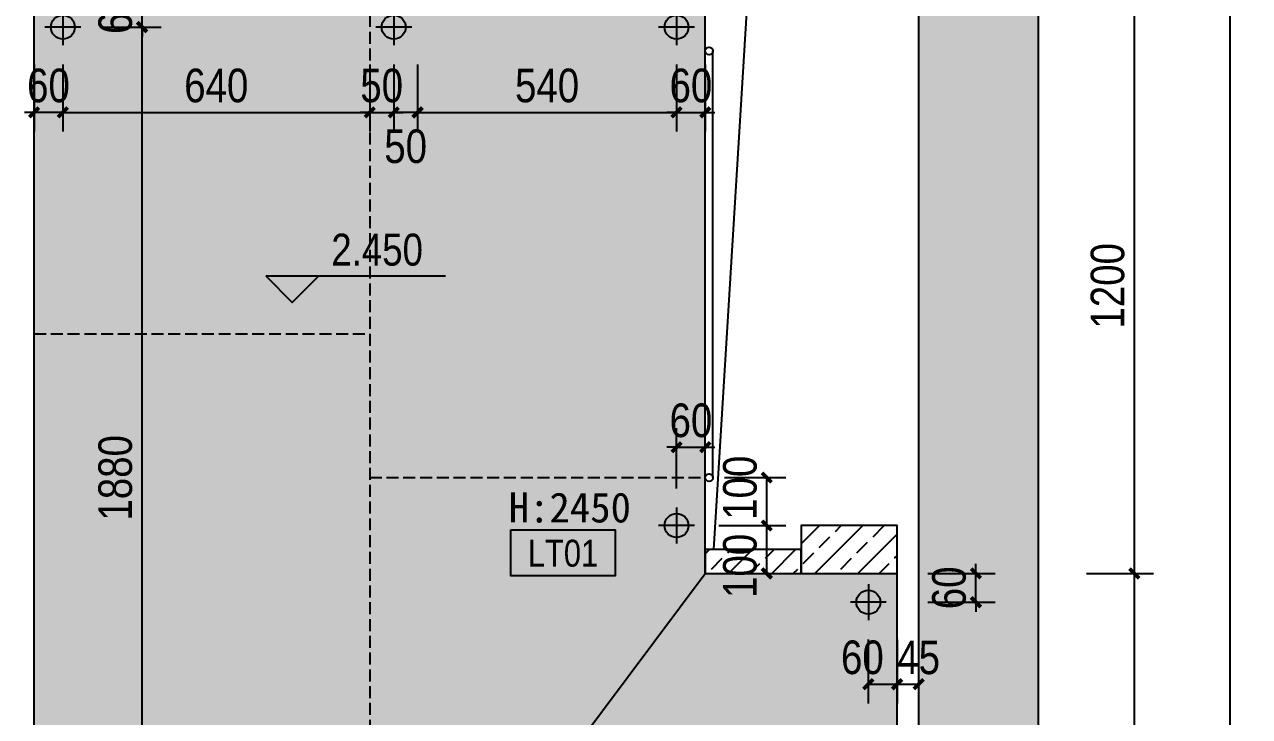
# Model space of a CAD drawing. Extents: x 9928 to 93764, y -101273 to -34887.
# Drawn here: x 39214 to 41769, y -80310 to -78867 of the extents above; entities that cross this region are included whole.
import ezdxf
from ezdxf.enums import TextEntityAlignment as Align

# ---------------------------------------------------------------- set-up
doc = ezdxf.new("R2010")
doc.units = 0
doc.header["$LTSCALE"] = 1000
doc.header["$MEASUREMENT"] = 0
doc.linetypes.add('CENTER', pattern=[2, 1.25, -0.25, 0.25, -0.25])
doc.linetypes.add('DASH', pattern=[0.35, 0.25, -0.1])
doc.layers.add('_0', color=7, linetype='Continuous', lineweight=25)
doc.layers.add('MATERAL LIST-A1$0$MATERAL LIST-A1$0$A-ANNO-NOTE', color=4, linetype='Continuous', lineweight=9)
for name, color, linetype in [('A', 163, 'CENTER'), ('A-ANNO-DIMS', 6, 'Continuous'), ('A-ANNO-NOTE', 4, 'Continuous'), ('A-FLOR-HRAL', 42, 'Continuous'), ('A-FLOR-STRS', 54, 'Continuous'), ('A-FURN-PATT-251', 251, 'Continuous'), ('LIGHT190', 190, 'Continuous'), ('MATERAL LIST-A1$0$MATERAL LIST-A1$0$A-ANNO-RNME', 1, 'Continuous')]:
    doc.layers.add(name, color=color, linetype=linetype)
doc.styles.add('DIM_T3', font='ARIALN.TTF')
doc.styles.add('EN', font='ARIALN.TTF')
doc.styles.add('MATERAL LIST-A1$0$MATERAL LIST-A1$0$EN1', font='ARIALN.TTF', dxfattribs={"height": 2.5})
doc.dimstyles.new('_TCH_ARCH&&20', dxfattribs={"dimtxt": 70, "dimasz": 20, "dimexe": 40, "dimexo": 40, "dimgap": 20, "dimtad": 1, "dimdec": 0, "dimzin": 0, "dimdsep": 46, "dimtxsty": 'DIM_T3', "dimblk": 'ARCHTICK', "dimcen": 0.09, "dimclrd": 6, "dimclre": 6, "dimclrt": 6, "dimazin": 2, "dimtfac": 1, "dimtdec": 0, "dimtix": 1, "dimtmove": 2, "dimatfit": 3, "dimfxl": 100, "dimfxlon": 1, "dimtolj": 1, "dimtzin": 0, "dimarcsym": 0})

# ---------------------------------------------------------------- blocks, each defined once
blk = doc.blocks.new('aslidufhasldifuhaf')
at = {"layer": 'A-FURN-PATT-251'}
h = blk.add_hatch(dxfattribs=at)
h.set_pattern_fill('碎沙', color=256, scale=20)
h.set_pattern_definition([(37.5, (0, 0), (-1.600031, 48.941324), [0, -38.608, 0, -43.18, 0, -41.275]), (7.5, (0, 0), (44.95233, 71.68251), [0, -20.828, 0, -34.798, 0, -13.335]), (327.5, (-31.24, 0), (79.099237, 0.143718), [0, -12.7, 0, -45.72, 0, -59.69]), (317.5, (-31.24, 0), (76.355645, 22.29293), [0, -6.35, 0, -29.972, 0, -34.29])])
h.paths.add_polyline_path([(19187.9, -90621.1), (19437.9, -90621.1), (19437.9, -76798.2), (19187.9, -76798.2)])
h = blk.add_hatch(dxfattribs=at)
h.set_pattern_fill('大理石', color=256, scale=100)
h.set_pattern_definition([(41.98721, (250, 34.286), (599.99999, 450.00001), [9.6097, -2008.4338]), (68.19859, (107.143, 19.286), (300, 900), [34.6189, -2388.7052]), (60.945396, (100, 2.143), (299.99998, 450.000013), [14.708, -3073.9809]), (90, (107.14, 15), (300, -2e-14), [4.2857, -445.7143]), (71.56505, (247.14, 25.71), (6e-07, 450), [9.0351, -939.6482]), (171.469234, (247.143, 25.714), (-300, 3e-06), [14.4455, -3019.1166]), (79.2157, (227.143, -2.143), (300.000001, 1800), [30.5394, -3176.0943]), (62.132996, (1.429, 135), (1199.9999854, 2250.0000088), [70.2946, -14691.5649]), (0, (5.75, 201), (0, 450), [0, -300]), (64.983107, (200, 282.857), (600.0000015, 1349.999999), [47.2941, -4918.5894]), (81.43911, (315.714, 105), (599.999999, 4049.9999745), [67.177, -14040.0018]), (82.874984, (150, 145.714), (299.999982, 2250.0000023), [34.5525, -7221.4794]), (76.75948, (120, 51.429), (300.000003, 1349.999999), [74.8468, -7784.0652]), (0, (73.23, 51.65), (0, 450), [0, -300]), (0, (78.05, 46.83), (0, 450), [0, -300]), (0, (111.8, 70.9), (0, 450), [0, -300]), (0, (102.15, 123.9), (0, 450), [0, -300]), (59.036243, (137.143, 124.286), (299.999976, 450.000013), [24.9898, -5222.8668]), (0, (149.97, 144.9), (0, 450), [0, -300]), (0, (111.8, 128.7), (0, 450), [0, -300]), (0, (126.26, 157.62), (0, 450), [0, -300]), (0, (111.8, 114.27), (0, 450), [0, -300]), (50.19443, (285.714, 83.57), (300, 450), [11.1575, -2331.9174]), (90, (285.7, 70.7), (300, -2e-14), [12.8571, -437.1428]), (43.66778, (270, 55.714), (900.000001, 899.999998), [21.7242, -4540.3476]), (90, (270, 51.43), (300, -2e-14), [4.2857, -445.7143]), (39.80557, (257.143, 40.714), (599.999986, 450.000018), [16.7362, -3497.8761]), (0, (213, 70.9), (0, 450), [0, -300]), (0, (286.37, 84.5), (0, 450), [0, -300]), (0, (286.37, 84.5), (0, 450), [0, -300]), (29.357753, (292.857, 92.143), (899.999998, 450.000003), [26.2251, -2727.4089]), (0, (285.33, 114.27), (0, 450), [0, -300]), (146.30993, (200, 282.857), (-600.000004, 449.999992), [30.9047, -3214.0914]), (8.130102, (167.143, 222.857), (2999.999979, 449.9999973), [30.3046, -6333.6564]), (47.862405, (100, 214.286), (1200.0000005, 1349.9999987), [40.4566, -8455.4247]), (14.620874, (34.286, 197.143), (1799.999995, 450.0000188), [67.9135, -7063.005]), (0, (58.77, 225.06), (0, 450), [0, -300]), (18.43495, (154.286, 180), (1200, 449.999999), [13.5526, -2832.4972]), (16.69924, (167.14, 184.29), (299.99999, 2.5e-05), [7.4574, -1558.5886]), (101.093723, (174.286, 186.429), (-600.0000052, 3149.9999705), [37.1222, -7758.5496]), (0, (135.9, 205.8), (0, 450), [0, -300]), (0, (167, 223.7), (0, 450), [0, -300]), (0, (126.26, 172.08), (0, 450), [0, -300]), (0, (87.7, 268.4), (0, 450), [0, -300]), (0, (73.23, 249.15), (0, 450), [0, -300]), (44.144903, (150, 276.429), (900.0000015, 900), [33.8439, -7073.3706]), (54.582945, (127.143, 244.286), (300.0000008, 449.9999982), [39.4413, -8243.2212]), (0, (150.4, 276.73), (0, 450), [0, -300]), (0, (106.98, 253.97), (0, 450), [0, -300]), (0, (150.4, 276.73), (0, 450), [0, -300]), (0, (127.2, 243.6), (0, 450), [0, -300]), (75.06858, (197.14, 227.14), (300, 1350), [11.0887, -2317.5375]), (90, (200, 237.86), (300, -2e-14), [45, -405]), (50.19443, (252.86, 426.43), (300, 450), [11.1575, -2331.9174]), (0, (169.64, 331.04), (0, 450), [0, -300]), (0, (179.3, 326.22), (0, 450), [0, -300]), (0, (140.7, 335.86), (0, 450), [0, -300]), (0, (188.9, 388.84), (0, 450), [0, -300]), (53.130102, (220, 362.143), (300, 450), [21.4286, -4478.5713]), (90, (220, 325.7), (300, -2e-14), [36.4286, -413.5714]), (0, (220.05, 326.44), (0, 450), [0, -300]), (23.19859, (242.86, 422.14), (900, 450), [10.8797, -2273.8522]), (66.03751, (240, 415.71), (300, 900), [7.0349, -1470.2938]), (66.03751, (237.14, 409.29), (300, 900), [7.0349, -1470.2938]), (81.869898, (232.857, 379.286), (300.0000013, 2250), [30.3046, -6333.6564]), (90, (260, 435), (300, -2e-14), [10.7143, -439.2857]), (0, (227.05, 450), (0, 450), [0, -300])])
h.paths.add_polyline_path([(18542.9, -84502.1), (19142.9, -84502.1), (19142.9, -80012.1), (18742.9, -80012.1), (18742.9, -77252.1), (18142.9, -77252.1), (18142.9, -78812.1), (17342.9, -78812.1), (17342.9, -80812.6), (18142.9, -80812.6), (18142.9, -81622.1), (18542.9, -81622.1)])
h = blk.add_hatch(dxfattribs=at)
h.set_pattern_fill('ANSI33', color=256, scale=20)
h.set_pattern_definition([(45, (0, 0), (-44.90128, 44.90128), []), (45, (44.9, 0), (-44.90128, 44.90128), [31.75, -15.875])])
h.paths.add_polyline_path([(18942.9, -79962.1), (18742.9, -79962.1), (18742.9, -80012.1), (18942.9, -80012.1)])
h.paths.add_polyline_path([(19142.9, -79912.1), (18942.9, -79912.1), (18942.9, -80012.1), (19142.9, -80012.1)])
at = {"layer": 'A-FLOR-HRAL', "color": 1}
for p, q in [((18742.9, -79812.1), (18742.9, -78922.1)), ((18758.9, -79812.1), (18758.9, -78922.1))]:
    blk.add_line(p, q, dxfattribs=at)
at = {"layer": 'A-FLOR-HRAL'}
for points in [[(18942.9, -80012.1), (19142.9, -80012.1), (19142.9, -79912.1), (18942.9, -79912.1)], [(18742.9, -80012.1), (18942.9, -80012.1), (18942.9, -79962.1), (18742.9, -79962.1)]]:
    blk.add_lwpolyline(points, close=True, dxfattribs=at)
at = {"layer": 'A-FLOR-HRAL', "color": 1}
for centre in [(18750.9, -78922.1), (18750.9, -79812.1)]:
    blk.add_circle(centre, 8, dxfattribs=at)
at = {"layer": 'A-FLOR-STRS'}
for p, q in [((19187.9, -90621.1), (19187.9, -76798.2)), ((19437.9, -90621.1), (19437.9, -76798.2)), ((18742.9, -80012.1), (18742.9, -77252.1)), ((17342.9, -80812.6), (17342.9, -78812.1)), ((18142.9, -80812.6), (18742.9, -80012.1)), ((18742.9, -80012.1), (19142.9, -80012.1)), ((19142.9, -86592.1), (19142.9, -80012.1))]:
    blk.add_line(p, q, dxfattribs=at)
at = {"layer": 'A-FURN-PATT-251', "linetype": 'DASH', "ltscale": 0.1}
for p, q in [((18042.9, -78812.1), (18042.9, -80812.6)), ((17342.9, -79512.1), (18042.9, -79512.1)), ((18042.9, -79812.1), (18742.9, -79812.1))]:
    blk.add_line(p, q, dxfattribs=at)
at = {"layer": 'A-FURN-PATT-251'}
blk.add_lwpolyline([(19187.9, -77792.1), (18877.4, -78048.6), (18760, -79962.1)], dxfattribs=at)
blk = doc.blocks.new('_ArchTick')
at = {"color": 0, "linetype": 'ByBlock', "const_width": 0.4}
blk.add_lwpolyline([(-0.5, -0.5), (0.5, 0.5)], dxfattribs=at)
blk = doc.blocks.new('*D559')
at = {"layer": 'A-ANNO-DIMS', "color": 6, "lineweight": -2, "transparency": 16777216}
for p, q in [((41428.9, -80012.1), (41568.9, -80012.1)), ((41528.9, -81182.1), (41528.9, -80012.1)), ((41428.9, -81182.1), (41568.9, -81182.1))]:
    blk.add_line(p, q, dxfattribs=at)
at = {"layer": 'Defpoints', "color": 0, "transparency": 16777216}
for p in [(41033.9, -80012.1), (41528.9, -80012.1), (41033.9, -81182.1)]:
    blk.add_point(p, dxfattribs=at)
at = {"layer": 'A-ANNO-DIMS', "color": 6, "lineweight": -2, "transparency": 16777216, "xscale": 20, "yscale": 20, "zscale": 20}
for p, rotation in [((41528.9, -80012.1), 90), ((41528.9, -81182.1), 270)]:
    blk.add_blockref('_ArchTick', p, dxfattribs=dict(at, rotation=rotation))
at = {"layer": 'A-ANNO-DIMS', "color": 6, "transparency": 16777216, "insert": (41473.2, -80597.1), "char_height": 70, "attachment_point": 5, "rotation": 90, "style": 'DIM_T3'}
blk.add_mtext('\\A1;1170', dxfattribs=at)
blk = doc.blocks.new('*D560')
at = {"layer": 'A-ANNO-DIMS', "color": 6, "lineweight": -2, "transparency": 16777216}
for p, q in [((41428.9, -78812.1), (41568.9, -78812.1)), ((41528.9, -80012.1), (41528.9, -78812.1)), ((41428.9, -80012.1), (41568.9, -80012.1))]:
    blk.add_line(p, q, dxfattribs=at)
at = {"layer": 'Defpoints', "color": 0, "transparency": 16777216}
for p in [(40633.9, -78812.1), (41528.9, -78812.1), (40633.9, -80012.1)]:
    blk.add_point(p, dxfattribs=at)
at = {"layer": 'A-ANNO-DIMS', "color": 6, "lineweight": -2, "transparency": 16777216, "xscale": 20, "yscale": 20, "zscale": 20}
for p, rotation in [((41528.9, -78812.1), 90), ((41528.9, -80012.1), 270)]:
    blk.add_blockref('_ArchTick', p, dxfattribs=dict(at, rotation=rotation))
at = {"layer": 'A-ANNO-DIMS', "color": 6, "transparency": 16777216, "insert": (41473.2, -79412.1), "char_height": 70, "attachment_point": 5, "rotation": 90, "style": 'DIM_T3'}
blk.add_mtext('\\A1;1200', dxfattribs=at)
blk = doc.blocks.new('*D564')
at = {"layer": 'A-ANNO-DIMS', "color": 6, "lineweight": -2, "transparency": 16777216}
for p, q in [((41628.9, -77792.1), (41768.9, -77792.1)), ((41728.9, -88392.1), (41728.9, -77792.1)), ((41628.9, -88392.1), (41768.9, -88392.1))]:
    blk.add_line(p, q, dxfattribs=at)
at = {"layer": 'Defpoints', "color": 0, "transparency": 16777216}
for p in [(41078.9, -77792.1), (41728.9, -77792.1), (41078.9, -88392.1)]:
    blk.add_point(p, dxfattribs=at)
at = {"layer": 'A-ANNO-DIMS', "color": 6, "lineweight": -2, "transparency": 16777216, "xscale": 20, "yscale": 20, "zscale": 20}
for p, rotation in [((41728.9, -77792.1), 90), ((41728.9, -88392.1), 270)]:
    blk.add_blockref('_ArchTick', p, dxfattribs=dict(at, rotation=rotation))
at = {"layer": 'A-ANNO-DIMS', "color": 6, "transparency": 16777216, "insert": (41673.2, -83092.1), "char_height": 70, "attachment_point": 5, "rotation": 90, "style": 'DIM_T3'}
blk.add_mtext('\\A1;10600', dxfattribs=at)
blk = doc.blocks.new('ASLIDUFHASDF')
at = {"layer": 'A', "ltscale": 0.3}
blk.add_line((19187.9, -90751.2), (19187.9, -76645.8), dxfattribs=at)
blk = doc.blocks.new('dengsdlu')
at = {"layer": 'LIGHT190'}
for p, q in [((357969.3, -144956), (357969.3, -145106)), ((358044.3, -145031), (357894.3, -145031))]:
    blk.add_line(p, q, dxfattribs=at)
blk.add_circle((357969.3, -145031), 50, dxfattribs=at)
blk = doc.blocks.new('*D589')
at = {"layer": 'Defpoints', "color": 0, "transparency": 16777216}
for p in [(51830.3, -80012.1), (51994.7, -80012.1), (51807.8, -80072.1)]:
    blk.add_point(p, dxfattribs=at)
at = {"layer": 'LIGHT190', "lineweight": -2, "transparency": 16777216}
for p, q in [((51994.7, -80012.1), (51994.7, -79992.1)), ((51894.7, -80012.1), (52034.7, -80012.1)), ((51994.7, -80072.1), (51994.7, -80012.1)), ((51894.7, -80072.1), (52034.7, -80072.1)), ((51994.7, -80072.1), (51994.7, -80092.1))]:
    blk.add_line(p, q, dxfattribs=at)
at = {"layer": 'LIGHT190', "lineweight": -2, "transparency": 16777216, "xscale": 20, "yscale": 20, "zscale": 20}
for p, rotation in [((51994.7, -80012.1), 270), ((51994.7, -80072.1), 90)]:
    blk.add_blockref('_ArchTick', p, dxfattribs=dict(at, rotation=rotation))
at = {"layer": 'LIGHT190', "transparency": 16777216, "insert": (51938.9, -80042.1), "char_height": 70, "attachment_point": 5, "rotation": 90, "style": 'DIM_T3'}
blk.add_mtext('\\A1;60', dxfattribs=at)
blk = doc.blocks.new('*D594')
at = {"layer": 'Defpoints', "color": 0, "transparency": 16777216}
for p in [(51770.3, -80109.6), (51830.3, -80109.6), (51830.3, -80243.1)]:
    blk.add_point(p, dxfattribs=at)
at = {"layer": 'LIGHT190', "lineweight": -2, "transparency": 16777216}
for p, q in [((51770.3, -80149.6), (51770.3, -80283.1)), ((51830.3, -80149.6), (51830.3, -80283.1)), ((51770.3, -80243.1), (51830.3, -80243.1))]:
    blk.add_line(p, q, dxfattribs=at)
at = {"layer": 'LIGHT190', "lineweight": -2, "transparency": 16777216, "xscale": 20, "yscale": 20, "zscale": 20, "rotation": 180}
blk.add_blockref('_ArchTick', (51770.3, -80243.1), dxfattribs=at)
at = {"layer": 'LIGHT190', "lineweight": -2, "transparency": 16777216, "xscale": 20, "yscale": 20, "zscale": 20}
blk.add_blockref('_ArchTick', (51830.3, -80243.1), dxfattribs=at)
at = {"layer": 'LIGHT190', "transparency": 16777216, "insert": (51757.9, -80187.4), "char_height": 70, "attachment_point": 5, "style": 'DIM_T3'}
blk.add_mtext('\\A1;60', dxfattribs=at)
blk = doc.blocks.new('*D595')
at = {"layer": 'Defpoints', "color": 0, "transparency": 16777216}
for p in [(51830.3, -80109.6), (51875.3, -80243.1), (51875.3, -80243.1)]:
    blk.add_point(p, dxfattribs=at)
at = {"layer": 'LIGHT190', "lineweight": -2, "transparency": 16777216}
for p, q in [((51830.3, -80149.6), (51830.3, -80283.1)), ((51875.3, -80243.1), (51875.3, -80203.1)), ((51830.3, -80243.1), (51875.3, -80243.1))]:
    blk.add_line(p, q, dxfattribs=at)
at = {"layer": 'LIGHT190', "lineweight": -2, "transparency": 16777216, "xscale": 20, "yscale": 20, "zscale": 20, "rotation": 180}
blk.add_blockref('_ArchTick', (51830.3, -80243.1), dxfattribs=at)
at = {"layer": 'LIGHT190', "lineweight": -2, "transparency": 16777216, "xscale": 20, "yscale": 20, "zscale": 20}
blk.add_blockref('_ArchTick', (51875.3, -80243.1), dxfattribs=at)
at = {"layer": 'LIGHT190', "transparency": 16777216, "insert": (51875.3, -80187.5), "char_height": 70, "attachment_point": 5, "style": 'DIM_T3'}
blk.add_mtext('\\A1;45', dxfattribs=at)
blk = doc.blocks.new('*D601')
at = {"layer": 'Defpoints', "color": 0, "transparency": 16777216}
for p in [(50127.8, -78872.6), (50255.6, -78872.6), (50127.8, -80752.6)]:
    blk.add_point(p, dxfattribs=at)
at = {"layer": 'LIGHT190', "lineweight": -2, "transparency": 16777216}
for p, q in [((50167.8, -78872.6), (50295.6, -78872.6)), ((50255.6, -80752.6), (50255.6, -78872.6)), ((50167.8, -80752.6), (50295.6, -80752.6))]:
    blk.add_line(p, q, dxfattribs=at)
at = {"layer": 'LIGHT190', "lineweight": -2, "transparency": 16777216, "xscale": 20, "yscale": 20, "zscale": 20}
for p, rotation in [((50255.6, -78872.6), 90), ((50255.6, -80752.6), 270)]:
    blk.add_blockref('_ArchTick', p, dxfattribs=dict(at, rotation=rotation))
at = {"layer": 'LIGHT190', "transparency": 16777216, "insert": (50199.9, -79812.6), "char_height": 70, "attachment_point": 5, "rotation": 90, "style": 'DIM_T3'}
blk.add_mtext('\\A1;1880', dxfattribs=at)
blk = doc.blocks.new('*D602')
at = {"layer": 'Defpoints', "color": 0, "transparency": 16777216}
for p in [(50030.3, -78812.1), (50255.6, -78812.1), (50127.8, -78872.6)]:
    blk.add_point(p, dxfattribs=at)
at = {"layer": 'LIGHT190', "lineweight": -2, "transparency": 16777216}
for p, q in [((50255.6, -78812.1), (50255.6, -78792.1)), ((50155.6, -78812.1), (50295.6, -78812.1)), ((50255.6, -78872.6), (50255.6, -78812.1)), ((50167.8, -78872.6), (50295.6, -78872.6)), ((50255.6, -78872.6), (50255.6, -78892.6))]:
    blk.add_line(p, q, dxfattribs=at)
at = {"layer": 'LIGHT190', "lineweight": -2, "transparency": 16777216, "xscale": 20, "yscale": 20, "zscale": 20}
for p, rotation in [((50255.6, -78812.1), 270), ((50255.6, -78872.6), 90)]:
    blk.add_blockref('_ArchTick', p, dxfattribs=dict(at, rotation=rotation))
at = {"layer": 'LIGHT190', "transparency": 16777216, "insert": (50199.9, -78842.3), "char_height": 70, "attachment_point": 5, "rotation": 90, "style": 'DIM_T3'}
blk.add_mtext('\\A1;60', dxfattribs=at)
blk = doc.blocks.new('*D603')
at = {"layer": 'Defpoints', "color": 0, "transparency": 16777216}
for p in [(50030.3, -78910.1), (50090.3, -78910.1), (50030.3, -79050.4)]:
    blk.add_point(p, dxfattribs=at)
at = {"layer": 'LIGHT190', "lineweight": -2, "transparency": 16777216}
for p, q in [((50030.3, -78950.4), (50030.3, -79090.4)), ((50090.3, -78950.4), (50090.3, -79090.4)), ((50030.3, -79050.4), (50010.3, -79050.4)), ((50090.3, -79050.4), (50030.3, -79050.4)), ((50090.3, -79050.4), (50110.3, -79050.4))]:
    blk.add_line(p, q, dxfattribs=at)
at = {"layer": 'LIGHT190', "lineweight": -2, "transparency": 16777216, "xscale": 20, "yscale": 20, "zscale": 20}
blk.add_blockref('_ArchTick', (50030.3, -79050.4), dxfattribs=at)
at = {"layer": 'LIGHT190', "lineweight": -2, "transparency": 16777216, "xscale": 20, "yscale": 20, "zscale": 20, "rotation": 180}
blk.add_blockref('_ArchTick', (50090.3, -79050.4), dxfattribs=at)
at = {"layer": 'LIGHT190', "transparency": 16777216, "insert": (50060.3, -78994.7), "char_height": 70, "attachment_point": 5, "style": 'DIM_T3'}
blk.add_mtext('\\A1;60', dxfattribs=at)
blk = doc.blocks.new('*D604')
at = {"layer": 'Defpoints', "color": 0, "transparency": 16777216}
for p in [(50730.3, -78812.1), (50090.3, -78910.1), (50730.3, -79050.4)]:
    blk.add_point(p, dxfattribs=at)
at = {"layer": 'LIGHT190', "lineweight": -2, "transparency": 16777216}
for p, q in [((50090.3, -78950.4), (50090.3, -79090.4)), ((50730.3, -78950.4), (50730.3, -79090.4)), ((50090.3, -79050.4), (50730.3, -79050.4))]:
    blk.add_line(p, q, dxfattribs=at)
at = {"layer": 'LIGHT190', "lineweight": -2, "transparency": 16777216, "xscale": 20, "yscale": 20, "zscale": 20, "rotation": 180}
blk.add_blockref('_ArchTick', (50090.3, -79050.4), dxfattribs=at)
at = {"layer": 'LIGHT190', "lineweight": -2, "transparency": 16777216, "xscale": 20, "yscale": 20, "zscale": 20}
blk.add_blockref('_ArchTick', (50730.3, -79050.4), dxfattribs=at)
at = {"layer": 'LIGHT190', "transparency": 16777216, "insert": (50410.3, -78994.7), "char_height": 70, "attachment_point": 5, "style": 'DIM_T3'}
blk.add_mtext('\\A1;640', dxfattribs=at)
blk = doc.blocks.new('*D605')
at = {"layer": 'Defpoints', "color": 0, "transparency": 16777216}
for p in [(50730.3, -78812.1), (50780.3, -78910.1), (50780.3, -79050.4)]:
    blk.add_point(p, dxfattribs=at)
at = {"layer": 'LIGHT190', "lineweight": -2, "transparency": 16777216}
for p, q in [((50730.3, -78950.4), (50730.3, -79090.4)), ((50780.3, -78950.4), (50780.3, -79090.4)), ((50730.3, -79050.4), (50710.3, -79050.4)), ((50730.3, -79050.4), (50780.3, -79050.4)), ((50780.3, -79050.4), (50800.3, -79050.4))]:
    blk.add_line(p, q, dxfattribs=at)
at = {"layer": 'LIGHT190', "lineweight": -2, "transparency": 16777216, "xscale": 20, "yscale": 20, "zscale": 20}
blk.add_blockref('_ArchTick', (50730.3, -79050.4), dxfattribs=at)
at = {"layer": 'LIGHT190', "lineweight": -2, "transparency": 16777216, "xscale": 20, "yscale": 20, "zscale": 20, "rotation": 180}
blk.add_blockref('_ArchTick', (50780.3, -79050.4), dxfattribs=at)
at = {"layer": 'LIGHT190', "transparency": 16777216, "insert": (50755.3, -78994.7), "char_height": 70, "attachment_point": 5, "style": 'DIM_T3'}
blk.add_mtext('\\A1;50', dxfattribs=at)
blk = doc.blocks.new('*D606')
at = {"layer": 'Defpoints', "color": 0, "transparency": 16777216}
for p in [(50830.3, -78812.1), (51370.3, -78910.1), (51370.3, -79050.4)]:
    blk.add_point(p, dxfattribs=at)
at = {"layer": 'LIGHT190', "lineweight": -2, "transparency": 16777216}
for p, q in [((50830.3, -78950.4), (50830.3, -79090.4)), ((51370.3, -78950.4), (51370.3, -79090.4)), ((50830.3, -79050.4), (51370.3, -79050.4))]:
    blk.add_line(p, q, dxfattribs=at)
at = {"layer": 'LIGHT190', "lineweight": -2, "transparency": 16777216, "xscale": 20, "yscale": 20, "zscale": 20, "rotation": 180}
blk.add_blockref('_ArchTick', (50830.3, -79050.4), dxfattribs=at)
at = {"layer": 'LIGHT190', "lineweight": -2, "transparency": 16777216, "xscale": 20, "yscale": 20, "zscale": 20}
blk.add_blockref('_ArchTick', (51370.3, -79050.4), dxfattribs=at)
at = {"layer": 'LIGHT190', "transparency": 16777216, "insert": (51100.3, -78994.7), "char_height": 70, "attachment_point": 5, "style": 'DIM_T3'}
blk.add_mtext('\\A1;540', dxfattribs=at)
blk = doc.blocks.new('*D607')
at = {"layer": 'Defpoints', "color": 0, "transparency": 16777216}
for p in [(51430.3, -78812.1), (51370.3, -78910.1), (51430.3, -79050.4)]:
    blk.add_point(p, dxfattribs=at)
at = {"layer": 'LIGHT190', "lineweight": -2, "transparency": 16777216}
for p, q in [((51370.3, -78950.4), (51370.3, -79090.4)), ((51430.3, -78950.4), (51430.3, -79090.4)), ((51370.3, -79050.4), (51350.3, -79050.4)), ((51370.3, -79050.4), (51430.3, -79050.4)), ((51430.3, -79050.4), (51450.3, -79050.4))]:
    blk.add_line(p, q, dxfattribs=at)
at = {"layer": 'LIGHT190', "lineweight": -2, "transparency": 16777216, "xscale": 20, "yscale": 20, "zscale": 20}
blk.add_blockref('_ArchTick', (51370.3, -79050.4), dxfattribs=at)
at = {"layer": 'LIGHT190', "lineweight": -2, "transparency": 16777216, "xscale": 20, "yscale": 20, "zscale": 20, "rotation": 180}
blk.add_blockref('_ArchTick', (51430.3, -79050.4), dxfattribs=at)
at = {"layer": 'LIGHT190', "transparency": 16777216, "insert": (51400.3, -78994.7), "char_height": 70, "attachment_point": 5, "style": 'DIM_T3'}
blk.add_mtext('\\A1;60', dxfattribs=at)
blk = doc.blocks.new('*D608')
at = {"layer": 'Defpoints', "color": 0, "transparency": 16777216}
for p in [(51407.8, -79912.1), (51558.5, -79912.1), (51430.3, -80012.1)]:
    blk.add_point(p, dxfattribs=at)
at = {"layer": 'LIGHT190', "lineweight": -2, "transparency": 16777216}
for p, q in [((51458.5, -79912.1), (51598.5, -79912.1)), ((51558.5, -80012.1), (51558.5, -79912.1)), ((51470.3, -80012.1), (51598.5, -80012.1))]:
    blk.add_line(p, q, dxfattribs=at)
at = {"layer": 'LIGHT190', "lineweight": -2, "transparency": 16777216, "xscale": 20, "yscale": 20, "zscale": 20}
for p, rotation in [((51558.5, -79912.1), 90), ((51558.5, -80012.1), 270)]:
    blk.add_blockref('_ArchTick', p, dxfattribs=dict(at, rotation=rotation))
at = {"layer": 'LIGHT190', "transparency": 16777216, "insert": (51502.8, -79996.2), "char_height": 70, "attachment_point": 5, "rotation": 90, "style": 'DIM_T3'}
blk.add_mtext('\\A1;100', dxfattribs=at)
blk = doc.blocks.new('*D609')
at = {"layer": 'Defpoints', "color": 0, "transparency": 16777216}
for p in [(51430.3, -79812.1), (51558.5, -79812.1), (51407.8, -79912.1)]:
    blk.add_point(p, dxfattribs=at)
at = {"layer": 'LIGHT190', "lineweight": -2, "transparency": 16777216}
for p, q in [((51470.3, -79812.1), (51598.5, -79812.1)), ((51558.5, -79912.1), (51558.5, -79812.1)), ((51458.5, -79912.1), (51598.5, -79912.1))]:
    blk.add_line(p, q, dxfattribs=at)
at = {"layer": 'LIGHT190', "lineweight": -2, "transparency": 16777216, "xscale": 20, "yscale": 20, "zscale": 20}
for p, rotation in [((51558.5, -79812.1), 90), ((51558.5, -79912.1), 270)]:
    blk.add_blockref('_ArchTick', p, dxfattribs=dict(at, rotation=rotation))
at = {"layer": 'LIGHT190', "transparency": 16777216, "insert": (51502.8, -79833.3), "char_height": 70, "attachment_point": 5, "rotation": 90, "style": 'DIM_T3'}
blk.add_mtext('\\A1;100', dxfattribs=at)
blk = doc.blocks.new('*D610')
at = {"layer": 'Defpoints', "color": 0, "transparency": 16777216}
for p in [(51430.3, -79748.8), (51370.3, -79874.6), (51430.3, -79874.6)]:
    blk.add_point(p, dxfattribs=at)
at = {"layer": 'LIGHT190', "lineweight": -2, "transparency": 16777216}
for p, q in [((51370.3, -79834.6), (51370.3, -79708.8)), ((51430.3, -79834.6), (51430.3, -79708.8)), ((51370.3, -79748.8), (51350.3, -79748.8)), ((51370.3, -79748.8), (51430.3, -79748.8)), ((51430.3, -79748.8), (51450.3, -79748.8))]:
    blk.add_line(p, q, dxfattribs=at)
at = {"layer": 'LIGHT190', "lineweight": -2, "transparency": 16777216, "xscale": 20, "yscale": 20, "zscale": 20}
blk.add_blockref('_ArchTick', (51370.3, -79748.8), dxfattribs=at)
at = {"layer": 'LIGHT190', "lineweight": -2, "transparency": 16777216, "xscale": 20, "yscale": 20, "zscale": 20, "rotation": 180}
blk.add_blockref('_ArchTick', (51430.3, -79748.8), dxfattribs=at)
at = {"layer": 'LIGHT190', "transparency": 16777216, "insert": (51400.3, -79693.1), "char_height": 70, "attachment_point": 5, "style": 'DIM_T3'}
blk.add_mtext('\\A1;60', dxfattribs=at)
blk = doc.blocks.new('*D577')
at = {"layer": 'Defpoints', "color": 0, "transparency": 16777216}
for p in [(50830.3, -78812.1), (50780.3, -78910.1), (50780.3, -79050.4)]:
    blk.add_point(p, dxfattribs=at)
at = {"layer": 'LIGHT190', "lineweight": -2, "transparency": 16777216}
for p, q in [((50780.3, -78950.4), (50780.3, -79090.4)), ((50830.3, -78950.4), (50830.3, -79090.4)), ((50830.3, -79050.4), (50780.3, -79050.4))]:
    blk.add_line(p, q, dxfattribs=at)
at = {"layer": 'LIGHT190', "lineweight": -2, "transparency": 16777216, "xscale": 20, "yscale": 20, "zscale": 20, "rotation": 180}
blk.add_blockref('_ArchTick', (50780.3, -79050.4), dxfattribs=at)
at = {"layer": 'LIGHT190', "lineweight": -2, "transparency": 16777216, "xscale": 20, "yscale": 20, "zscale": 20}
blk.add_blockref('_ArchTick', (50830.3, -79050.4), dxfattribs=at)
at = {"layer": 'LIGHT190', "transparency": 16777216, "insert": (50805.3, -79121.5), "char_height": 70, "attachment_point": 5, "style": 'DIM_T3'}
blk.add_mtext('\\A1;50', dxfattribs=at)
blk = doc.blocks.new('MATERAL LIST-A1$0$MATERAL LIST-A1$0$MATID')
blk.add_lwpolyline([(0, 3.4), (7.75, 3.4), (7.75, 0), (0, 0)], close=True)
at = {"style": 'MATERAL LIST-A1$0$MATERAL LIST-A1$0$EN1'}
blk.add_attdef('XX-XX', text='', height=2, dxfattribs=at).set_placement((175.668, 0.673), align=Align.CENTER)
blk = doc.blocks.new('DFGHFGH')
at = {"layer": 'A-ANNO-NOTE'}
blk.add_line((367305.1, -290440.9), (368431.1, -290440.9), dxfattribs=at)
blk.add_lwpolyline([(367305.1, -290440.9), (367471.4, -290607.2), (367637.6, -290440.9)], dxfattribs=at)
at = {"layer": 'A-ANNO-NOTE', "style": 'EN'}
blk.add_attdef('±0.000', (367715.9, -290376.4), '', height=200, dxfattribs=at)
blk = doc.blocks.new('dengju 2')
at = {"layer": 'LIGHT190', "xscale": 0.5, "yscale": 0.5, "zscale": 0.5}
for p in [(-128894.3, -6357.1), (-128204.3, -6357.1), (-127614.3, -6357.1), (-127614.3, -7396.6), (-127214.3, -7556.6)]:
    blk.add_blockref('dengsdlu', p, dxfattribs=at)
at = {"layer": 'MATERAL LIST-A1$0$MATERAL LIST-A1$0$A-ANNO-RNME'}
ref = blk.add_blockref('MATERAL LIST-A1$0$MATERAL LIST-A1$0$MATID', (51024.5, -80016.9), dxfattribs=dict(at, xscale=28.12499999999996, yscale=28.12499999999996, zscale=28.12499999999996))
ref.add_attrib('XX-XX', 'LT01', dxfattribs={"layer": '0', "height": 56.25, "style": 'MATERAL LIST-A1$0$MATERAL LIST-A1$0$EN1'}).set_placement((51133.5, -79998), align=Align.CENTER)
at = {"layer": 'MATERAL LIST-A1$0$MATERAL LIST-A1$0$A-ANNO-NOTE', "insert": (51020.2, -79843.2), "char_height": 62.5, "width": 333.87, "attachment_point": 1, "style": 'MATERAL LIST-A1$0$MATERAL LIST-A1$0$EN1'}
blk.add_mtext('{\\fSimSun|b0|i0|c134|p2;H:\\fSimSun|b0|i0|c0|p2;245\\fSimSun|b0|i0|c134|p2;0}', dxfattribs=at)
at = {"layer": 'LIGHT190'}
for base, p1, p2, picture, middle in [((50255.6308, -78812.0903), (50127.8151, -78872.5739), (50030.3151, -78812.0903), '*D602', (50199.8907, -78842.3321)), ((50255.6, -78872.6), (50127.8, -80752.6), (50127.8, -78872.6), '*D601', (50199.9, -79812.6)), ((51994.7, -80012.1), (51807.8, -80072.1), (51830.3, -80012.1), '*D589', (51938.9, -80042.1))]:
    dim = blk.add_linear_dim(base=base, p1=p1, p2=p2, angle=90, dimstyle='_TCH_ARCH&&20', override={"dimclrd": 256, "dimclre": 256, "dimclrt": 256}, dxfattribs=at)
    dim.commit()
    dim.dimension.update_dxf_attribs({"geometry": picture, "text_midpoint": middle})
for base, p1, p2, picture, middle in [((50730.3, -79050.4), (50090.3, -78910.1), (50730.3, -78812.1), '*D604', (50410.3, -78994.7)), ((50780.3, -79050.4), (50730.3, -78812.1), (50780.3, -78910.1), '*D605', (50755.3, -78994.7)), ((51370.3, -79050.4), (50830.3, -78812.1), (51370.3, -78910.1), '*D606', (51100.3, -78994.7)), ((51430.3, -79050.4), (51370.3, -78910.1), (51430.3, -78812.1), '*D607', (51400.3, -78994.7)), ((50030.3, -79050.4), (50090.3, -78910.1), (50030.3, -78910.1), '*D603', (50060.3, -78994.7)), ((51430.3, -79748.8), (51370.3, -79874.6), (51430.3, -79874.6), '*D610', (51400.3, -79693.1))]:
    dim = blk.add_linear_dim(base=base, p1=p1, p2=p2, dimstyle='_TCH_ARCH&&20', override={"dimclrd": 256, "dimclre": 256, "dimclrt": 256}, dxfattribs=at)
    dim.commit()
    dim.dimension.update_dxf_attribs({"geometry": picture, "text_midpoint": middle})
for base, p1, p2, angle, picture, middle in [((50780.3, -79050.4), (50830.3, -78812.1), (50780.3, -78910.1), 180, '*D577', (50805.3, -79121.5)), ((51558.5, -79812.1), (51407.8, -79912.1), (51430.3, -79812.1), 90, '*D609', (51502.8, -79833.3)), ((51558.5, -79912.1), (51430.3, -80012.1), (51407.8, -79912.1), 90, '*D608', (51502.8, -79996.2))]:
    dim = blk.add_linear_dim(base=base, p1=p1, p2=p2, angle=angle, dimstyle='_TCH_ARCH&&20', override={"dimclrd": 256, "dimclre": 256, "dimclrt": 256}, dxfattribs=at)
    dim.commit()
    dim.dimension.update_dxf_attribs({"geometry": picture, "text_midpoint": middle, "dimtype": 128})
for base, p1, p2, picture, middle in [((51830.3, -80243.1), (51770.3, -80109.6), (51830.3, -80109.6), '*D594', (51757.9, -80187.4)), ((51875.3, -80243.1), (51830.3, -80109.6), (51875.3, -80243.1), '*D595', (51875.3, -80187.5))]:
    dim = blk.add_linear_dim(base=base, p1=p1, p2=p2, dimstyle='_TCH_ARCH&&20', override={"dimclrd": 256, "dimclre": 256, "dimclrt": 256}, dxfattribs=at)
    dim.commit()
    dim.dimension.update_dxf_attribs({"geometry": picture, "text_midpoint": middle, "dimtype": 128})

msp = doc.modelspace()

# ---------------------------------------------------------------- block references
for name, p in [('aslidufhasldifuhaf', (21891, 0)), ('dengju 2', (-10796.4, 0))]:
    msp.add_blockref(name, p)
at = {"layer": '_0', "color": 6}
msp.add_blockref('ASLIDUFHASDF', (21891, 0), dxfattribs=at)
at = {"layer": 'A-ANNO-NOTE', "xscale": 0.3333333333333334, "yscale": 0.3333333333333334, "zscale": 0.3333333333333334}
msp.add_blockref('DFGHFGH', (-82718.1, 17422.1), dxfattribs=at).add_auto_attribs({'±0.000': '2.450'})

# ---------------------------------------------------------------- dimensions: what is measured, and where the dimension line sits
at = {"layer": 'A-ANNO-DIMS'}
for base, p1, p2, picture, middle in [((41728.9, -77792.1), (41078.9, -88392.1), (41078.9, -77792.1), '*D564', (41673.2, -83092.1)), ((41528.9, -78812.1), (40633.9, -80012.1), (40633.9, -78812.1), '*D560', (41473.2, -79412.1)), ((41528.9, -80012.1), (41033.9, -81182.1), (41033.9, -80012.1), '*D559', (41473.2, -80597.1))]:
    dim = msp.add_linear_dim(base=base, p1=p1, p2=p2, angle=90, dimstyle='_TCH_ARCH&&20', dxfattribs=at)
    dim.commit()
    dim.dimension.update_dxf_attribs({"geometry": picture, "text_midpoint": middle})

doc.saveas('drawing.dxf')
